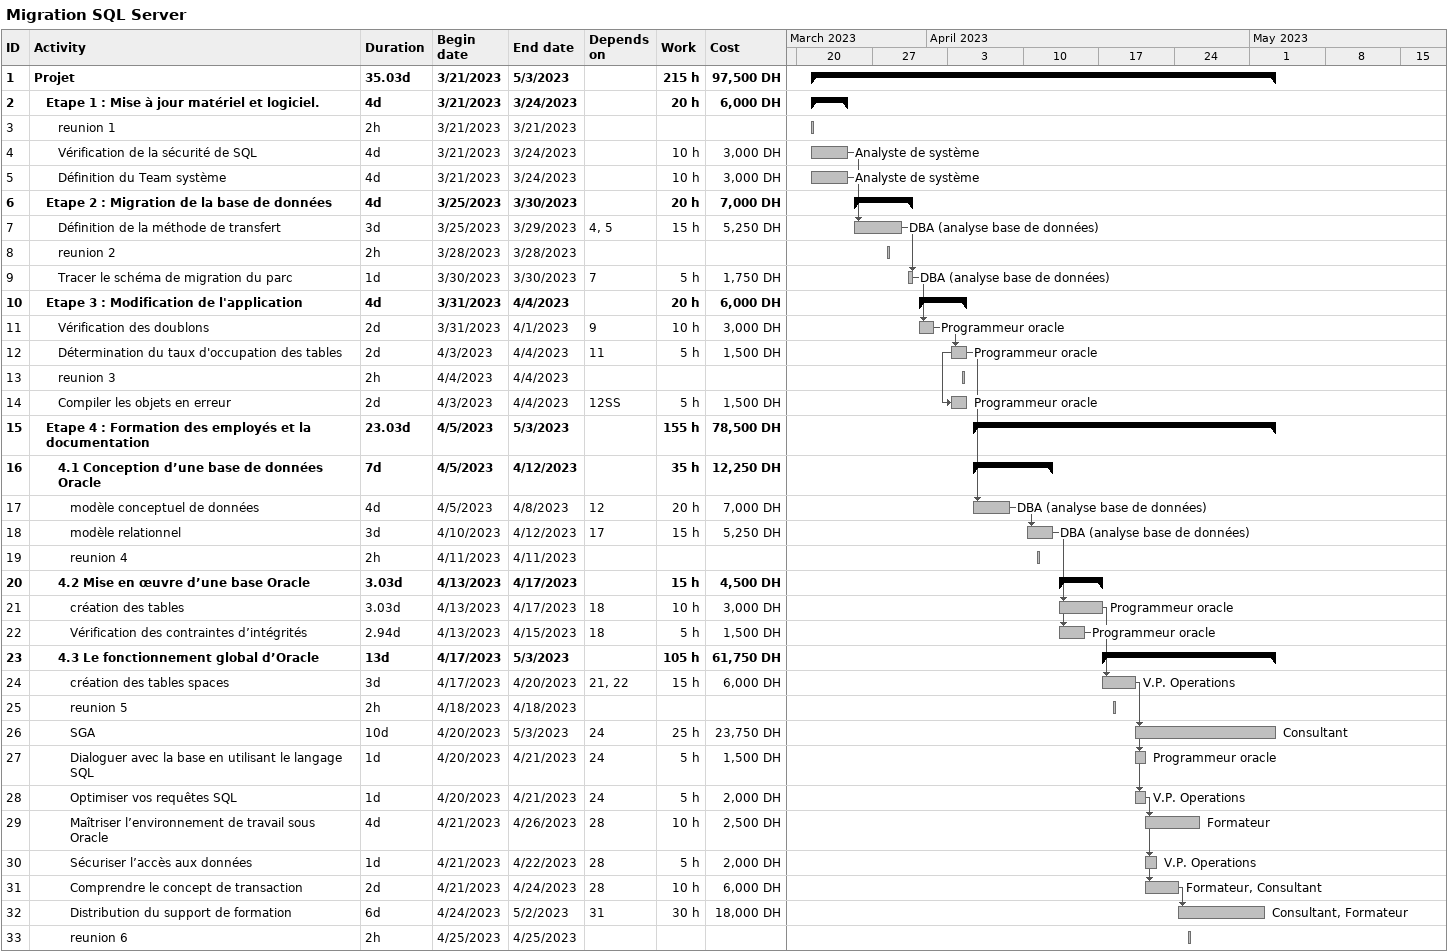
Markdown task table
Migration SQL Server

| ID | Level | Task | Duration | Start | Finish | Predecessors | Resources | Work (h) | Cost (DH) |
|---|---|---|---|---|---|---|---|---|---|
| 1 | 1 | **Projet** | 35.03d | 2023-03-21 | 2023-05-03 |  |  | 215 | 97500 |
| 2 | 2 | **Etape 1 : Mise à jour matériel et logiciel.** | 4d | 2023-03-21 | 2023-03-24 |  |  | 20 | 6000 |
| 3 | 3 | reunion 1 | 2h | 2023-03-21 | 2023-03-21 |  |  |  |  |
| 4 | 3 | Vérification de la sécurité de SQL | 4d | 2023-03-21 | 2023-03-24 |  | Analyste de système | 10 | 3000 |
| 5 | 3 | Définition du Team système | 4d | 2023-03-21 | 2023-03-24 |  | Analyste de système | 10 | 3000 |
| 6 | 2 | **Etape 2 : Migration de la base de données** | 4d | 2023-03-25 | 2023-03-30 |  |  | 20 | 7000 |
| 7 | 3 | Définition de la méthode de transfert | 3d | 2023-03-25 | 2023-03-29 | 4, 5 | DBA (analyse base de données) | 15 | 5250 |
| 8 | 3 | reunion 2 | 2h | 2023-03-28 | 2023-03-28 |  |  |  |  |
| 9 | 3 | Tracer le schéma de migration du parc | 1d | 2023-03-30 | 2023-03-30 | 7 | DBA (analyse base de données) | 5 | 1750 |
| 10 | 2 | **Etape 3 : Modification de l'application** | 4d | 2023-03-31 | 2023-04-04 |  |  | 20 | 6000 |
| 11 | 3 | Vérification des doublons | 2d | 2023-03-31 | 2023-04-01 | 9 | Programmeur oracle | 10 | 3000 |
| 12 | 3 | Détermination du taux d'occupation des tables | 2d | 2023-04-03 | 2023-04-04 | 11 | Programmeur oracle | 5 | 1500 |
| 13 | 3 | reunion 3 | 2h | 2023-04-04 | 2023-04-04 |  |  |  |  |
| 14 | 3 | Compiler les objets en erreur | 2d | 2023-04-03 | 2023-04-04 | 12SS | Programmeur oracle | 5 | 1500 |
| 15 | 2 | **Etape 4 : Formation des employés et la documentation** | 23.03d | 2023-04-05 | 2023-05-03 |  |  | 155 | 78500 |
| 16 | 3 | **4.1 Conception d’une base de données Oracle** | 7d | 2023-04-05 | 2023-04-12 |  |  | 35 | 12250 |
| 17 | 4 | modèle conceptuel de données | 4d | 2023-04-05 | 2023-04-08 | 12 | DBA (analyse base de données) | 20 | 7000 |
| 18 | 4 | modèle relationnel | 3d | 2023-04-10 | 2023-04-12 | 17 | DBA (analyse base de données) | 15 | 5250 |
| 19 | 4 | reunion 4 | 2h | 2023-04-11 | 2023-04-11 |  |  |  |  |
| 20 | 3 | **4.2 Mise en œuvre d’une base Oracle** | 3.03d | 2023-04-13 | 2023-04-17 |  |  | 15 | 4500 |
| 21 | 4 | création des tables | 3.03d | 2023-04-13 | 2023-04-17 | 18 | Programmeur oracle | 10 | 3000 |
| 22 | 4 | Vérification des contraintes d’intégrités | 2.94d | 2023-04-13 | 2023-04-15 | 18 | Programmeur oracle | 5 | 1500 |
| 23 | 3 | **4.3 Le fonctionnement global d’Oracle** | 13d | 2023-04-17 | 2023-05-03 |  |  | 105 | 61750 |
| 24 | 4 | création des tables spaces | 3d | 2023-04-17 | 2023-04-20 | 21, 22 | V.P. Operations | 15 | 6000 |
| 25 | 4 | reunion 5 | 2h | 2023-04-18 | 2023-04-18 |  |  |  |  |
| 26 | 4 | SGA | 10d | 2023-04-20 | 2023-05-03 | 24 | Consultant | 25 | 23750 |
| 27 | 4 | Dialoguer avec la base en utilisant le langage SQL | 1d | 2023-04-20 | 2023-04-21 | 24 | Programmeur oracle | 5 | 1500 |
| 28 | 4 | Optimiser vos requêtes SQL | 1d | 2023-04-20 | 2023-04-21 | 24 | V.P. Operations | 5 | 2000 |
| 29 | 4 | Maîtriser l’environnement de travail sous Oracle | 4d | 2023-04-21 | 2023-04-26 | 28 | Formateur | 10 | 2500 |
| 30 | 4 | Sécuriser l’accès aux données | 1d | 2023-04-21 | 2023-04-22 | 28 | V.P. Operations | 5 | 2000 |
| 31 | 4 | Comprendre le concept de transaction | 2d | 2023-04-21 | 2023-04-24 | 28 | Formateur, Consultant | 10 | 6000 |
| 32 | 4 | Distribution du support de formation | 6d | 2023-04-24 | 2023-05-02 | 31 | Consultant, Formateur | 30 | 18000 |
| 33 | 4 | reunion 6 | 2h | 2023-04-25 | 2023-04-25 |  |  |  |  |
